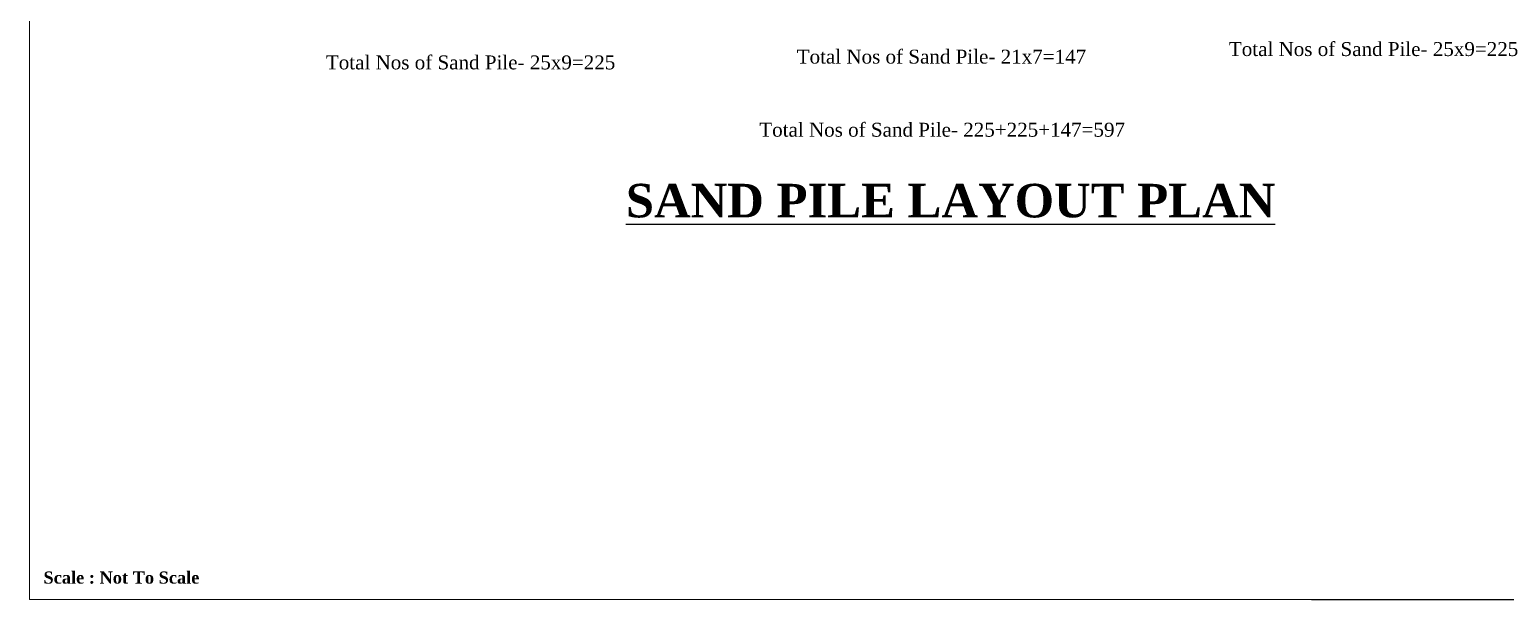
# Model space of a CAD drawing. Header units: inches. Extents: x -1277702 to 350617, y -622745 to 1282697.
# Drawn here: x -624395 to -579883, y 890629 to 907824 of the extents above; entities that cross this region are included whole.
import ezdxf

# ---------------------------------------------------------------- set-up
doc = ezdxf.new("R2010")
doc.units = ezdxf.units.IN
doc.header["$LTSCALE"] = 600
doc.header["$MEASUREMENT"] = 0
doc.layers.add('Left Bank Profile', color=7, linetype='Continuous', lineweight=25)
doc.layers.add('LINE', color=7, linetype='Continuous', lineweight=20)
doc.layers.add('TEXT', color=7, linetype='Continuous')
doc.styles.add('arial', font='swisscl.ttf')
doc.styles.add('Times350', font='times.ttf', dxfattribs={"height": 350})

msp = doc.modelspace()

# ---------------------------------------------------------------- linework, layer by layer
at = {"layer": 'Left Bank Profile'}
msp.add_lwpolyline([(-585732.85459, 890629.09352), (-557282.31413, 890629.09352)], dxfattribs=at)
msp.add_lwpolyline([(-585732.85459, 890629.09352), (-557282.31413, 890629.09352)], dxfattribs=at)
at = {"layer": 'LINE'}
msp.add_lwpolyline([(-557282.31413, 890629.09352), (-624395.49718, 890629.09352), (-624395.49718, 938087.70154), (-557282.31413, 938087.70154)], close=True, dxfattribs=at)

# ---------------------------------------------------------------- texts
at = {"layer": 'TEXT', "lineweight": 20, "char_height": 420, "width": 12746.9260765, "attachment_point": 1, "style": 'Times350'}
for s, insert in [('{\\fTimes New Roman|b0|i0|c0|p18;Total Nos of Sand Pile- 21x7=147}', (-601257.26736, 907216.38458)), ('{\\fTimes New Roman|b0|i0|c0|p18;Total Nos of Sand Pile- 25x9=225}', (-588223.81672, 907445.11471)), ('{\\fTimes New Roman|b0|i0|c0|p18;Total Nos of Sand Pile- 25x9=225}', (-615456.84773, 907042.04745)), ('{\\fTimes New Roman|b0|i0|c0|p18;Total Nos of Sand Pile- 225+225+147=597}', (-602385.82541, 905011.13415))]:
    msp.add_mtext(s, dxfattribs=dict(at, insert=insert))
at = {"layer": 'TEXT', "color": 7, "insert": (-606412.34611, 902655.63159), "char_height": 269.568, "width": 21108.0071549, "attachment_point": 4, "style": 'arial'}
msp.add_mtext('{\\fTimes New Roman|b1|i0|c0|p18;\\H3.756x;\\L\\C6;SAND PILE LAYOUT PLAN}', dxfattribs=at)
at = {"layer": 'TEXT', "color": 0, "linetype": 'ByBlock', "insert": (-623974.05099, 891473.76316), "char_height": 366.2427482, "width": 19062.7760006, "attachment_point": 1, "style": 'arial'}
msp.add_mtext('{\\fTimes New Roman|b1|i0|c0|p18;Scale : Not To Scale}', dxfattribs=at)

doc.saveas('drawing.dxf')
